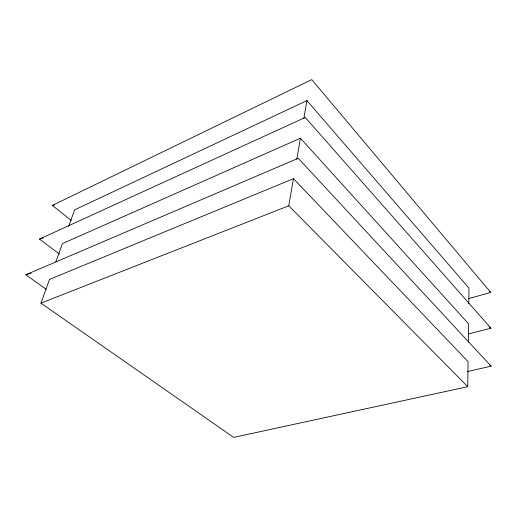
<?xml version="1.0" encoding="UTF-8"?>
<svg xmlns="http://www.w3.org/2000/svg" width="517" height="517" viewBox="0 0 517 517"><rect width="100%" height="100%" fill="white"/><g stroke="black" fill="none" stroke-linecap="round" stroke-linejoin="round"><path stroke-width="0.78" d="M467.756 386.684L468.066 361.635L293.456 178.669L49.509 279.419L40.94 303.143L233.671 437.395L467.756 386.684L288.764 205.792L293.456 178.669M468.305 342.332L468.531 323.797L300.448 138.194L62.441 243.604L55.784 262.035M468.777 303.867L468.971 288.124L306.943 100.589L74.629 209.857L68.709 226.233M296.81 159.223L300.448 138.194M303.873 118.354L306.943 100.589M71.294 220.455L52.353 205.436L311.751 79.605L490.736 292.448L468.971 298.503M59.461 254.112L39.499 239.074L305.256 117.456L490.937 328.224L468.279 333.969M46.239 289.3L25.85 274.773L298.251 158.28L491.15 366.172L467.562 371.529M40.94 303.143L288.764 205.792M25.85 274.773L31.117 273.105M39.499 239.074L43.331 237.91M52.353 205.436L54.64 204.771M489.502 291.465L490.736 292.448M489.082 326.718L490.937 328.224M489.295 364.627L491.15 366.172"/></g></svg>
